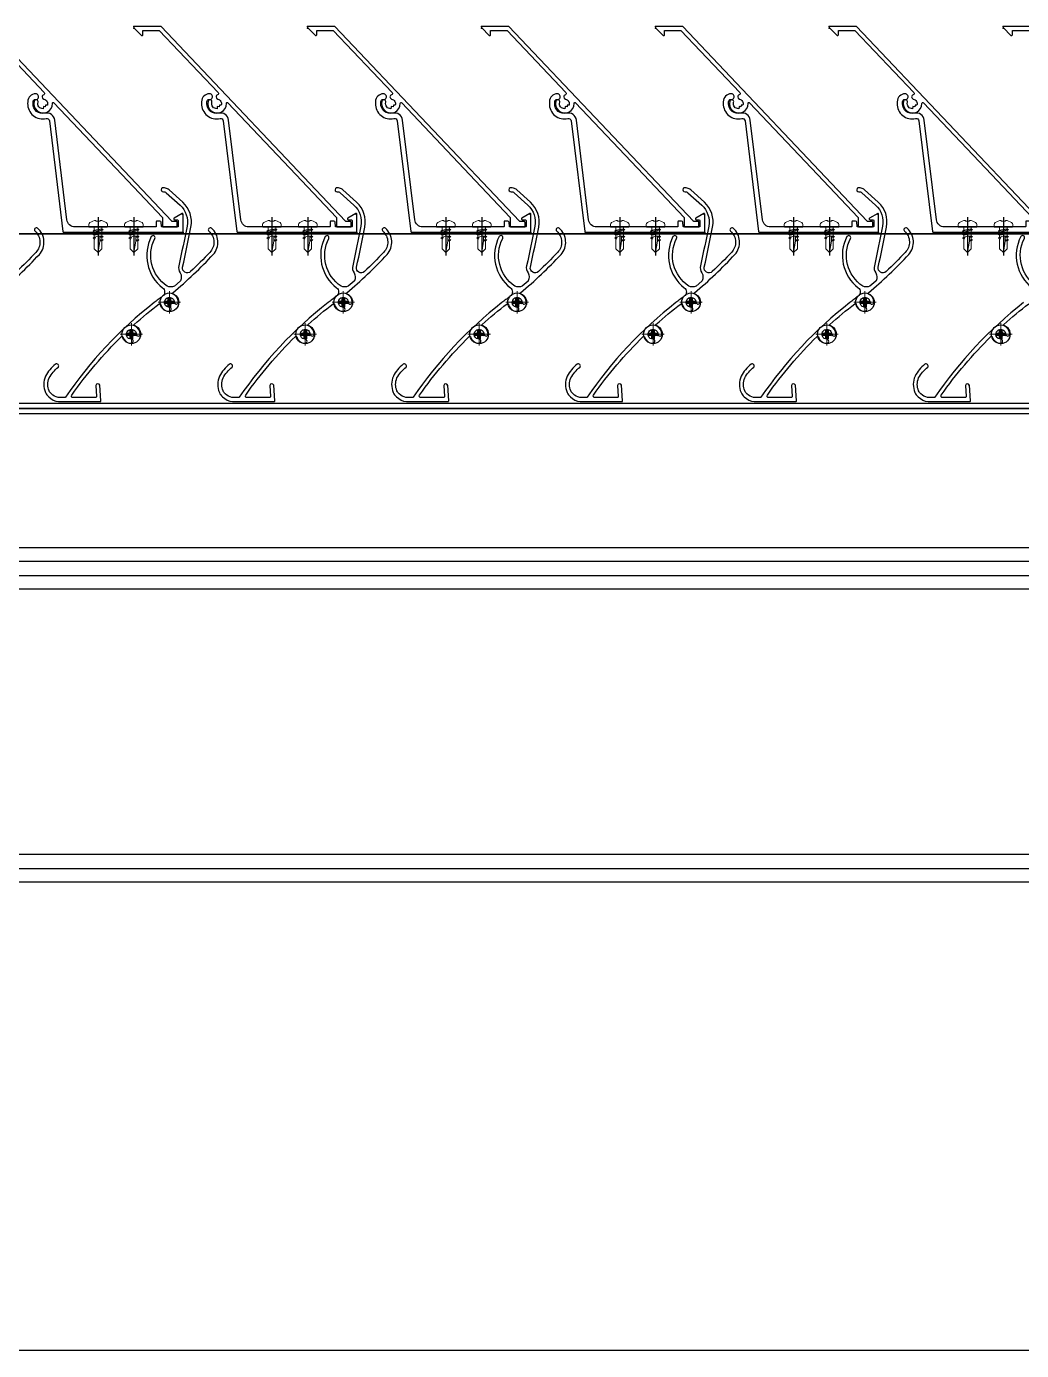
# Model space of a CAD drawing. Header units: millimetres. Extents: x 2519235 to 7246330, y 25937 to 201821.
# Drawn here: x 2630595.2 to 2630967.1, y 140910 to 141404.8 of the extents above; entities that cross this region are included whole.
import ezdxf

# ---------------------------------------------------------------- set-up
doc = ezdxf.new("R2010")
doc.units = ezdxf.units.MM
doc.linetypes.add('CENTER', pattern=[50.800000000000004, 31.75, -6.35, 6.35, -6.35])
for name, color, linetype in [('010 - ASPG_ACCESSORIES_MAIN_COLOR_1', 1, 'Continuous'), ('010 - ASPG_EXTR_DEF_SUB', 250, 'Continuous'), ('010 - ASPG_EXTR_MAIN_COLOR_2', 2, 'Continuous'), ('010 - ASPG_FRAMING_MAIN_COLOR_2', 2, 'Continuous'), ('010 - ASPG_FRAMING_SUB_COLOR_2', 2, 'Continuous'), ('010 - ASPG_FRAMING_WIPEOUT_', 250, 'Continuous'), ('_LOUVER-SB', 1, 'Continuous'), ('BOLT & SCREW', 233, 'Continuous'), ('Center Line', 1, 'CENTER'), ('Xref-PLAN-106.940$0$_Beam', 1, 'Continuous')]:
    doc.layers.add(name, color=color, linetype=linetype)
doc.layers.add('12-GRID', color=1, linetype='CENTER', lineweight=13)
doc.layers.add('SCREW', color=8, linetype='Continuous', lineweight=5)

# ---------------------------------------------------------------- blocks, each defined once
blk = doc.blocks.new('*U366')
for p, q in [((250, -25.00000000002183), (-3599.250423530932, -25.00000000002183)), ((-3599.250423530932, -30.07500000000437), (250, -30.07500000000437)), ((-3599.250423530932, -35.38500000000204), (250, -35.38500000000204)), ((-3599.250423530932, -134.54000000003), (250, -134.54000000003)), ((-3599.250423530888, -139.6150000000125), (250.0000000000437, -139.6150000000125)), ((-3599.250423530902, -144.9250000000102), (250.0000000000291, -144.9250000000102))]:
    blk.add_line(p, q)
blk = doc.blocks.new('Xref-PLAN-106.940')
at = {"layer": 'Xref-PLAN-106.940$0$_Beam'}
for p, q in [((146419.1805612039, 6933.396653483858), (152919.1805612047, 6933.396653483858)), ((146419.1805612039, 6633.396653483858), (152919.1805612047, 6633.396653483858))]:
    blk.add_line(p, q, dxfattribs=at)
blk = doc.blocks.new('A$C6d15e31b')
blk.add_blockref('Xref-PLAN-106.940', (-135619.3374636862, -23258.39544955263))
at = {"layer": '_LOUVER-SB', "xscale": -1}
blk.add_blockref('*U366', (13650.59267398762, -16475.06852566474), dxfattribs=at)
blk = doc.blocks.new('PZG35-9D5')
at = {"layer": 'Center Line'}
blk.add_line((1.4210854715202e-14, 3.733653355866409), (1.4210854715202e-14, -10.53404386090006), dxfattribs=at)
at = {"layer": 'SCREW', "color": 8}
for p, q in [((-1.399999999999963, 2.842170943040401e-14), (-1.399999999999963, -1.090192378864657)), ((1.399999999999991, 0), (1.399999999999991, -0.5901923788647139)), ((-1.850000000000009, -1.399999999999977), (1.850000000000037, -0.8999999999999773)), ((-1.850000000000009, -1.399999999999977), (-1.399999999999963, -1.090192378864685)), ((-1.850000000000009, -1.399999999999977), (-1.399999999999963, -1.709807621135297)), ((-1.850000000000009, -2.699999999999989), (1.850000000000037, -2.199999999999989)), ((-1.850000000000009, -2.699999999999989), (-1.399999999999963, -2.390192378864697)), ((-1.850000000000009, -2.699999999999989), (-1.399999999999963, -3.009807621135309)), ((-1.850000000000009, -4), (-1.399999999999963, -3.690192378864708)), ((-1.850000000000009, -4), (-0.9911470940920566, -3.883938796498938)), ((-1.850000000000009, -4), (-1.399999999999963, -4.30980762113532)), ((-1.399999999999963, -1.090192378864685), (1.399999999999991, -0.5901923788646855)), ((-1.399999999999963, -1.709807621135297), (1.399999999999991, -1.209807621135297)), ((-1.399999999999963, -1.709807621135269), (-1.399999999999963, -2.390192378864697)), ((-1.399999999999963, -2.390192378864697), (1.399999999999991, -1.890192378864697)), ((-1.399999999999963, -3.009807621135309), (1.399999999999991, -2.509807621135309)), ((-1.399999999999963, -3.009807621135309), (-1.399999999999963, -3.690192378864708)), ((-1.399999999999963, -3.690192378864708), (-0.8446989986695002, -3.591031485769975)), ((-1.399999999999963, -4.30980762113532), (-1.184865735341859, -4.271390788160659)), ((-1.399999999999963, -4.309807621135349), (-1.399999999999963, -8.099999999999966)), ((0.5619885887190463, -3.339837273736322), (1.399999999999991, -3.190192378864708)), ((0.7141825614195483, -3.653488843051434), (1.850000000000037, -3.5)), ((0.7141825614195483, -3.932275020881832), (1.399999999999991, -3.80980762113532)), ((0.7141825614195483, -4.612659778611231), (1.399999999999991, -4.49019237886472)), ((0.7141825614195483, -4.953488843051389), (1.850000000000037, -4.800000000000011)), ((1.850000000000037, -0.8999999999999773), (1.399999999999991, -0.5901923788646855)), ((1.850000000000037, -0.8999999999999773), (1.399999999999991, -1.209807621135297)), ((1.399999999999991, -1.209807621135269), (1.399999999999991, -1.890192378864725)), ((1.850000000000037, -2.199999999999989), (1.399999999999991, -1.890192378864697)), ((1.850000000000037, -2.199999999999989), (1.399999999999991, -2.509807621135309)), ((1.399999999999991, -2.50980762113528), (1.399999999999991, -3.190192378864708)), ((1.850000000000037, -3.5), (1.399999999999991, -3.190192378864708)), ((1.850000000000037, -3.5), (1.399999999999991, -3.80980762113532)), ((1.399999999999991, -3.809807621135349), (1.399999999999991, -4.490192378864691)), ((1.850000000000037, -4.800000000000011), (1.399999999999991, -4.49019237886472)), ((1.850000000000037, -4.800000000000011), (1.399999999999991, -5.109807621135332)), ((1.4210854715202e-14, -9.5), (-1.399999999999963, -8.099999999999966)), ((1.4210854715202e-14, -9.5), (1.399999999999991, -8.099999999999966)), ((0.7141825614195483, -5.232275020881843), (1.399999999999991, -5.109807621135332)), ((1.399999999999991, -5.109807621135332), (1.399999999999991, -8.099999999999966))]:
    blk.add_line(p, q, dxfattribs=at)
blk.add_lwpolyline([(1.4210854715202e-14, -9.5), (0.7141825614195483, -5.232275020881843), (0.7141825614195483, -3.600899293750615, 0.4176573264866609), (0.4106596181599826, -3.300919979679151, 0.1081021898226624), (-0.8446989986694433, -3.591031485769975), (-1.399999999999991, -4.701675652739141)], format="xyb", dxfattribs=at)
blk = doc.blocks.new('*U2951')
at = {"layer": 'SCREW'}
blk.add_lwpolyline([(3.026373332565058, 1.780836269555209, 0.09905967801670053), (0.7999999999999687, 2.546427498927414), (0.7999999999999687, 2.274284095813357), (-0.800000000000054, 2.274284095813357), (-0.800000000000054, 2.546427498927414, 0.09905967801670058), (-3.026373332565143, 1.780836269555209, 0.2665876613401604), (-3.500000000000043, 0.9556546004010897), (-3.500000000000043, 0.1999999999999886, 0.4142135623730938), (-3.300000000000054, 0), (3.299999999999997, 0, 0.4142135623731049), (3.499999999999986, 0.1999999999999886), (3.499999999999957, 0.9556546004010897, 0.2665876613401604)], format="xyb", close=True, dxfattribs=at)
blk.add_blockref('PZG35-9D5', (-1.4210854715202e-14, 0), dxfattribs=at)
blk = doc.blocks.new('*U2950')
blk.add_point((0, 0))
at = {"layer": '010 - ASPG_ACCESSORIES_MAIN_COLOR_1'}
blk.add_lwpolyline([(-39.69999999902211, -0.5999999995172398, 0.4142135623731156), (-39.99999999883585, -0.8999999995638059), (-39.99999999883585, -7.366962144914214, 0.5773502691897371), (-39.65044321701862, -7.568778847059366), (-36.64260295056738, -5.832201459393036, 0.7673269879794871), (-36.78520590183325, -5.299999999645297), (-37.89999999874271, -5.299999999645297, -0.4142135623735732), (-38.19999999902211, -4.999999999656938), (-38.19999999902211, -2.799999999587089, -0.4142135623730951), (-37.99999999883585, -2.59999999951724), (-32.18326623388566, -2.59999999951724, -0.3888787318530097), (-31.98402729420923, -2.782568851142787), (-31.8474567013327, -4.343577870872468, 0.3888787318530089), (-31.34935935237445, -4.799999999528882), (-30.29999999911524, -4.799999999528882, 0.4142135623732408), (-29.99999999883585, -4.499999999540523), (-29.99999999883585, -2.899999999505599, -0.4142135623731785), (-29.69999999902211, -2.59999999951724), (0.4107479506637901, -2.59999999951724, -0.3789692262628873), (3.38851808081381, -5.235465979035143), (7.952927200356498, -42.5207682372482, 0.4465929586642906), (11.6177961837966, -45.07649022702281, -0.4898018444424612), (16.07846395508386, -48.68238816667036), (16.06490363762714, -49.36225294566866, -0.1824796859550777), (15.80227640201338, -50.01801436272836, -0.2679491924113072), (15.32539491611533, -50.16829426406803, 1.122114645179816), (15.09990952932276, -52.3421093734276, 0.4050039718497206), (18.0645059288945, -49.40213623346681), (18.07806624681689, -48.72227145435209, 0.4898054953707174), (11.15966573380865, -43.12966807454978, -0.4465970485362636), (9.938031048281118, -42.27776159492242), (4.866356541635469, -0.8481197821154633, 0.3641755342157969), (4.570876519894227, -0.5999999995172398)], format="xyb", close=True, dxfattribs=at)
at = {"layer": '010 - ASPG_EXTR_DEF_SUB'}
for p in [(-39.99999999883585, -0.4999999995172402), (43.44495566345738, -76.89999999944341), (43.44495566345738, -77.49999999954052)]:
    blk.add_point(p, dxfattribs=at)
at = {"layer": '010 - ASPG_EXTR_MAIN_COLOR_2'}
blk.add_lwpolyline([(11.37409105408005, -48.15170148877115), (11.47245816211216, -47.43577758665815), (12.17779493960552, -47.55667202338264), (12.29266474000178, -46.78670596401826, -0.5355375090189683), (14.1918134491425, -49.16870282323253, 0.9915718169393263), (15.66379558271728, -49.57599316951273, 1.157025413028558), (8.792231505503878, -48.77291728999153, -0.6885576205791355), (8.274611146422103, -48.98797988444021), (-17.14292736421339, -22.16859813180672), (-32.34153279638849, -6.131750148785431), (-32.34153279638849, -2.899999981694054, 0.4143115081626392), (-32.64163311407901, -2.59999999951724), (-37.54163311352022, -2.59999999951724, 0.4141156188887998), (-37.84153278893791, -2.899999981635847), (-37.84153278893791, -4.299999988411218, 0.4142135623731781), (-37.54153279098682, -4.599999986478724), (-35.98884801496752, -4.599999986478724, -0.205894629290155), (-35.77110154624097, -4.693635078269653), (33.22969053988345, -77.49999999954052), (43.14495566324331, -77.49999999954052, 0.6681786376628355), (43.35708769806661, -76.98786796536915), (40.5215537941549, -74.1523340573247, 0.6681786381757795), (40.00942175951786, -74.36446609156592), (40.00942175951786, -75.99999999802712), (33.87471885257401, -75.99999999802712), (11.86384030175395, -52.7751643466243, -0.5583539238224016), (12.08261241135187, -51.95244935475676, 0.7662751832817146), (12.03674733010121, -50.39291741001107, -0.4385828234445206), (10.70630855322815, -48.05207626283555)], format="xyb", close=True, dxfattribs=at)
at = {"layer": 'SCREW', "rotation": 180}
for p in [(-21.64901723782532, -2.499999999924694), (-8.237076249206439, -2.499999999924694)]:
    blk.add_blockref('*U2951', p, dxfattribs=at)
blk = doc.blocks.new('*U1111')
blk.add_wipeout([(1390.0000000029759, 4.000000001471562), (60.00000000297587, 4), (60.00000000297587, 69.29999999999995), (1390.0000000029759, 69.30000000147152)]).dxf.layer = '010 - ASPG_FRAMING_WIPEOUT_'
at = {"layer": '010 - ASPG_FRAMING_MAIN_COLOR_2'}
blk.add_lwpolyline([(1360.00000000414, 69.3000000014716), (90.00000000181171, 69.3), (90.00000000181171, 6), (1360.00000000414, 6.000000001471602)], close=True, dxfattribs=at)
at = {"layer": '010 - ASPG_FRAMING_SUB_COLOR_2'}
for points in [[(1390.000000002976, 4.000000001471602), (60.00000000297587, 4), (60.00000000297587, 69.3), (1390.000000002976, 69.3000000014716)], [(60.00000000297587, 2.000000000715772), (60.00000000297587, 4), (1390.000000002976, 4.000000001471602), (1390.000000002976, 2.000000002187374)]]:
    blk.add_lwpolyline(points, close=True, dxfattribs=at)
at = {"color": 1, "rotation": 180}
for p in [(310.0000000034925, 69.3), (375.0000000034925, 69.3), (440.0000000034925, 69.3), (505.0000000034925, 69.3), (570.0000000034925, 69.3), (635.0000000034925, 69.3), (700.0000000034925, 69.3)]:
    blk.add_blockref('*U2950', p, dxfattribs=at)
blk = doc.blocks.new('*U2952')
at = {"layer": '12-GRID', "color": 8, "linetype": 'CENTER'}
for p, q in [((5.684341886080801e-14, -6.200000000000029), (5.684341886080801e-14, 2.200000000000029)), ((-4.199999999999973, -2), (4.200000000000085, -2))]:
    blk.add_line(p, q, dxfattribs=at)
at = {"layer": 'BOLT & SCREW'}
for p, q in [((-0.553537628269381, -1.771128018217196), (-1.767499999999847, -1.558125000000442)), ((-0.553537628269381, -2.228871981782805), (-1.767500000000483, -2.441875000000354)), ((-0.4577439635652332, -1.771128018217196), (-0.8837500000000146, -1.558125000000442)), ((-0.4577439635652332, -2.228871981782805), (-0.8837500000000146, -2.441875000000354)), ((-0.2288719817826677, -1.446462371730204), (-0.4418749999998197, -0.2325000000002947)), ((-0.2288719817826677, -1.542256036434869), (-0.4418749999998197, -1.116250000000048)), ((-0.2288719817826677, -2.457743963565131), (-0.4418749999998197, -2.883750000000271)), ((-0.2288719817821107, -2.553537628269438), (-0.4418749999998197, -3.767500000000023)), ((0.2288719817822642, -1.446462371730562), (0.4418749999996946, -0.2324999999999764)), ((0.2288719817822642, -1.542256036434869), (0.4418749999996946, -1.116250000000048)), ((0.4418749999996946, -2.883750000000271), (0.2288719817829008, -2.457743963565131)), ((0.2288719817829008, -2.553537628269438), (0.4418749999999732, -3.767500000000023)), ((0.4577439635647103, -1.771128018217196), (0.8837499999994917, -1.558125000000442)), ((0.4577439635647103, -2.228871981782805), (0.8837500000001283, -2.441874999999877)), ((0.5535376282692559, -1.771128018217196), (1.767500000000001, -1.558125000000124)), ((0.5535376282692559, -2.228871981782805), (1.767500000000001, -2.441874999999877))]:
    blk.add_line(p, q, dxfattribs=at)
for points in [[(-1.767500000000006, -1.558125000000442), (-0.8837500000001342, -1.558125000000442, 0.4142135623730394), (-0.4418749999998197, -1.116250000000048), (-0.4418749999998197, -0.2325000000002947), (0.4418749999996946, -0.2324999999999764), (0.4418749999996946, -1.116250000000048, 0.4142135623731505), (0.8837500000000089, -1.558125000000442), (1.76750000000012, -1.558125000000124), (1.76750000000012, -2.441874999999877), (0.8837500000000089, -2.441874999999877, 0.414213562373095), (0.4418749999996946, -2.883750000000271), (0.4418749999999732, -3.767500000000023), (-0.4418749999998197, -3.767500000000023), (-0.4418749999998197, -2.883750000000271, 0.4142135623730397), (-0.8837500000001342, -2.441875000000354), (-1.767500000000483, -2.441875000000354)], [(0.2288719817829008, -2.457743963565131, -0.414213562373095), (0.4577439635645909, -2.228871981782805), (0.5535376282692559, -2.228871981782805), (0.5535376282692559, -1.771128018217196), (0.4577439635645909, -1.771128018217196, -0.4142135623730951), (0.228871981782105, -1.542256036434869), (0.228871981782105, -1.446462371730562), (-0.2288719817826677, -1.446462371730204), (-0.2288719817826677, -1.542256036434869, -0.4142135623730951), (-0.4577439635649944, -1.771128018217196), (-0.553537628269381, -1.771128018217196), (-0.553537628269381, -2.228871981782805), (-0.4577439635649944, -2.228871981782805, -0.4142135623730951), (-0.2288719817826677, -2.457743963565131), (-0.2288719817822698, -2.553537628269438), (0.2288719817829008, -2.553537628269438)]]:
    blk.add_lwpolyline(points, format="xyb", close=True, dxfattribs=at)
blk.add_circle((5.684341886080801e-14, -2), 3.5, dxfattribs=at)
blk = doc.blocks.new('*U1102')
at = {"layer": '010 - ASPG_EXTR_DEF_SUB', "color": 152, "true_color": 0x2776bb}
for p in [(715, -1.377173930450226e-10), (780, -1.502371560491156e-10), (845, -1.627569190532085e-10), (910, -1.752766820573015e-10), (975, -1.877964450613945e-10)]:
    blk.add_point(p, dxfattribs=at)
at = {"layer": '010 - ASPG_EXTR_MAIN_COLOR_2', "color": 2}
for points in [[(655.7006792640314, 26.88725557014399, -0.3817208427142056), (660.2736195935868, 9.069098417463778, 0.9773819303748196), (661.6203112956136, 8.407760736290896, 0.3611050424324235), (657.4081621826626, 27.50327562545712, -0.4961260631527202)], [(660.561955856625, 33.06505110451539, 0.07704788012868193), (693.7415275620297, 68.43644483817329, -0.2476739044870795), (693.9891886156984, 68.56714037129709), (695.9840893819928, 68.56714037129709, -0.04413111325910057), (696.4728248161264, 68.50458020221262, -0.1258462906385483), (698.9636769010685, 67.20642238190916, -0.09885145914925667), (699.8173400671221, 66.03380806527852, -0.2058282691334744), (699.7936664214358, 61.20460651109747, -0.1151163694662807), (696.3683241284452, 57.180721805655, 0.822373071447778), (697.4550462905318, 56.10392398624967, 0.109184526549196), (701.1486009340733, 60.55948756878783, 0.2083234795678962), (701.1894268463366, 66.64026457495342, 0.1005277992320483), (699.9723091390915, 68.31671042169032, 0.1451157280627245), (696.2923091310076, 70.0671403713553), (680.7587749278173, 70.0671403713553, 0.4336592857269459), (680.4594267569482, 69.74737493500865), (680.8413778650574, 63.96271307491983, 0.0820690263538202), (680.8636512933299, 63.86745857021592, 0.7206537881255028), (682.3290865048766, 63.97254170028313, 0.07922428198988747), (682.3377835312858, 64.06661670514436), (682.0687732263468, 68.14078645622644, -0.4336592857264138), (682.4679041211493, 68.56714037129709), (690.8611929877661, 68.5671403713553, -0.6073848710044985), (691.3521102210507, 67.62217621312297, -0.04582868044492008), (672.7838222887367, 45.76076047354431, -0.5604921351226578), (672.2875053561293, 45.88571992119827, 0.3178599151680848), (669.2119114198722, 48.23749049513421, 0.9532878111822051), (669.0820726789534, 46.7159340955462, -2.423003988231831), (667.2580695222132, 44.8917371753399, 0.9523147976297285), (665.7363446820527, 44.76348824833107, 0.3008214087947553), (667.8898747372441, 41.75529025430146, -0.5604921351218277), (667.9835184067488, 41.2521240549307, -0.01942473842078824), (658.6239250916988, 33.4605261704331, -0.5525007933269362)], [(1043.562908510212, 29.38496566235312, 0.03067395406819984), (1028.463012880646, 15.05729964535908, 0.4171002255848137), (1029.114368729759, 5.272964204985101, 0.9355530918984264), (1030.096664154902, 6.406584819520276, -0.4344100119147308), (1029.803354519885, 14.29476617466185, -0.01499848524836865), (1036.920564806089, 21.45455419170662, -0.7383485292466446)]]:
    blk.add_lwpolyline(points, format="xyb", dxfattribs=at)
for points in [[(745.7587749278173, 70.06714037134277, 0.4336592857269459), (745.4594267569482, 69.74737493499613), (745.8413778650574, 63.96271307490731, 0.0820690263538202), (745.8636512933299, 63.8674585702034, 0.7206537881255028), (747.3290865048766, 63.97254170027061, 0.07922428198988747), (747.3377835312858, 64.06661670513184), (747.0687732263468, 68.14078645621392, -0.4336592857264138), (747.4679041211493, 68.56714037128457), (755.8611929877661, 68.56714037134277, -0.6073848710044985), (756.3521102210507, 67.62217621311045, -0.04582868044492008), (737.7838222887367, 45.76076047353179, -0.5604921351226578), (737.2875053561293, 45.88571992118575, 0.3178599151680848), (734.2119114198722, 48.23749049512169, 0.9532878111822051), (734.0820726789534, 46.71593409553368, -2.423003988231831), (732.2580695222132, 44.89173717532738, 0.9523147976297285), (730.7363446820527, 44.76348824831855, 0.3008214087947553), (732.8898747372441, 41.75529025428894, -0.5604921351218277), (732.9835184067488, 41.25212405491818, -0.01942473842078824), (723.6239250916988, 33.46052617042058, -0.5525007933269362), (723.1474985848181, 33.63667257972027, 0.3444609008774969), (719.9894988052547, 36.29767865982338, 0.9520149233436535), (719.8615776561201, 34.77593409553135, -2.42318646531747), (718.0375749985687, 32.95193143763079, 0.9520149233867892), (716.5158304339275, 32.82401028878719, 0.2853998218446234), (718.4930240777321, 29.88851448262774, -0.5533776808031501), (718.5629085102119, 29.38496566241572, 0.03067395406819984), (703.4630128806457, 15.05729964542168, 0.4171002255848137), (704.114368729759, 5.2729642050477, 0.9355530918984264), (705.0966641549021, 6.406584819582875, -0.4344100119147308), (704.803354519885, 14.29476617472444, -0.01499848524836865), (711.9205648060888, 21.45455419176922, -0.7383485292466446), (714.917139344383, 19.76412730300997, 0.004917316774645771), (711.8066999851726, 4.803864106281779, 0.2636109069979271), (714.8802099335007, -4.460317215146844), (719.9957336951047, -9.084236265006822, 0.1258843890439943), (721.2677612504922, -9.753782964332842, 0.04427494949630078), (722.0895440597087, -9.866966023131155, 1.107654826573523), (722.1254592109472, -8.331805701679897, -0.2155958426847688), (721.0232266592793, -7.991025417016701), (715.8860520706512, -3.347536196371422, -0.2636109069978752), (713.2782254475169, 4.512981288462996, -0.004854851929905817), (716.34138361644, 19.25507699987118, 0.2339601468136614), (715.8154424866661, 21.95487343808834, -0.2408104543272742), (715.7103134100325, 24.90310810673016, -0.1041570884704408), (715.7846048693173, 25.00194829805021), (717.99301963998, 26.93374890849425, -0.2290212912668875), (720.7006792640314, 26.88725557013147, -0.3817208427142056), (725.2736195935868, 9.069098417451258, 0.9773819303748196), (726.6203112956136, 8.407760736278377, 0.3611050424324235), (722.4081621826626, 27.5032756254446, -0.4961260631527202), (722.4429225292988, 30.68812541731366, 0.003188108562510474), (724.0558096300811, 31.9020052740603, -0.00282652430436861), (725.561955856625, 33.06505110450287, 0.07704788012868193), (758.7415275620297, 68.43644483816077, -0.2476739044870795), (758.9891886156984, 68.56714037128457), (760.9840893819928, 68.56714037128457, -0.04413111325910057), (761.4728248161264, 68.5045802022001, -0.1258462906385483), (763.9636769010685, 67.20642238189664, -0.09885145914925667), (764.8173400671221, 66.033808065266, -0.2058282691334744), (764.7936664214358, 61.20460651108495, -0.1151163694662807), (761.3683241284452, 57.18072180564248, 0.822373071447778), (762.4550462905318, 56.10392398623715, 0.109184526549196), (766.1486009340733, 60.55948756877531, 0.2083234795678962), (766.1894268463366, 66.6402645749409, 0.1005277992320483), (764.9723091390915, 68.3167104216778, 0.1451157280627245), (761.2923091310076, 70.06714037134277)], [(810.7587749278173, 70.06714037133025, 0.4336592857269459), (810.4594267569482, 69.74737493498361), (810.8413778650574, 63.96271307489479, 0.0820690263538202), (810.8636512933299, 63.86745857019088, 0.7206537881255028), (812.3290865048766, 63.97254170025809, 0.07922428198988747), (812.3377835312858, 64.06661670511932), (812.0687732263468, 68.1407864562014, -0.4336592857264138), (812.4679041211493, 68.56714037127205), (820.8611929877661, 68.56714037133025, -0.6073848710044985), (821.3521102210507, 67.62217621309793, -0.04582868044492008), (802.7838222887367, 45.76076047351927, -0.5604921351226578), (802.2875053561293, 45.88571992117323, 0.3178599151680848), (799.2119114198722, 48.23749049510917, 0.9532878111822051), (799.0820726789534, 46.71593409552116, -2.423003988231831), (797.2580695222132, 44.89173717531486, 0.9523147976297285), (795.7363446820527, 44.76348824830603, 0.3008214087947553), (797.8898747372441, 41.75529025427642, -0.5604921351218277), (797.9835184067488, 41.25212405490566, -0.01942473842078824), (788.6239250916988, 33.46052617040806, -0.5525007933269362), (788.1474985848181, 33.63667257970775, 0.3444609008774969), (784.9894988052547, 36.29767865981086, 0.9520149233436535), (784.8615776561201, 34.77593409551883, -2.42318646531747), (783.0375749985687, 32.95193143761827, 0.9520149233867892), (781.5158304339275, 32.82401028877467, 0.2853998218446234), (783.4930240777321, 29.88851448261522, -0.5533776808031501), (783.5629085102119, 29.3849656624032, 0.03067395406819984), (768.4630128806457, 15.05729964540916, 0.4171002255848137), (769.114368729759, 5.27296420503518, 0.9355530918984264), (770.0966641549021, 6.406584819570355, -0.4344100119147308), (769.803354519885, 14.29476617471192, -0.01499848524836865), (776.9205648060888, 21.4545541917567, -0.7383485292466446), (779.917139344383, 19.76412730299745, 0.004917316774645771), (776.8066999851726, 4.803864106269259, 0.2636109069979271), (779.8802099335007, -4.460317215159364), (784.9957336951047, -9.084236265019342, 0.1258843890439943), (786.2677612504922, -9.753782964345362, 0.04427494949630078), (787.0895440597087, -9.866966023143675, 1.107654826573523), (787.1254592109472, -8.331805701692417, -0.2155958426847688), (786.0232266592793, -7.991025417029221), (780.8860520706512, -3.347536196383942, -0.2636109069978752), (778.2782254475169, 4.512981288450476, -0.004854851929905817), (781.34138361644, 19.25507699985866, 0.2339601468136614), (780.8154424866661, 21.95487343807582, -0.2408104543272742), (780.7103134100325, 24.90310810671764, -0.1041570884704408), (780.7846048693173, 25.00194829803769), (782.99301963998, 26.93374890848173, -0.2290212912668875), (785.7006792640314, 26.88725557011895, -0.3817208427142056), (790.2736195935868, 9.069098417438738, 0.9773819303748196), (791.6203112956136, 8.407760736265857, 0.3611050424324235), (787.4081621826626, 27.50327562543208, -0.4961260631527202), (787.4429225292988, 30.68812541730114, 0.003188108562510474), (789.0558096300811, 31.90200527404778, -0.00282652430436861), (790.561955856625, 33.06505110449035, 0.07704788012868193), (823.7415275620297, 68.43644483814825, -0.2476739044870795), (823.9891886156984, 68.56714037127205), (825.9840893819928, 68.56714037127205, -0.04413111325910057), (826.4728248161264, 68.50458020218758, -0.1258462906385483), (828.9636769010685, 67.20642238188412, -0.09885145914925667), (829.8173400671221, 66.03380806525348, -0.2058282691334744), (829.7936664214358, 61.20460651107243, -0.1151163694662807), (826.3683241284452, 57.18072180562996, 0.822373071447778), (827.4550462905318, 56.10392398622463, 0.109184526549196), (831.1486009340733, 60.55948756876279, 0.2083234795678962), (831.1894268463366, 66.64026457492838, 0.1005277992320483), (829.9723091390915, 68.31671042166528, 0.1451157280627245), (826.2923091310076, 70.06714037133025)], [(875.7587749278173, 70.06714037131773, 0.4336592857269459), (875.4594267569482, 69.74737493497109), (875.8413778650574, 63.96271307488227, 0.0820690263538202), (875.8636512933299, 63.86745857017836, 0.7206537881255028), (877.3290865048766, 63.97254170024557, 0.07922428198988747), (877.3377835312858, 64.0666167051068), (877.0687732263468, 68.14078645618888, -0.4336592857264138), (877.4679041211493, 68.56714037125953), (885.8611929877661, 68.56714037131773, -0.6073848710044985), (886.3521102210507, 67.62217621308541, -0.04582868044492008), (867.7838222887367, 45.76076047350675, -0.5604921351226578), (867.2875053561293, 45.88571992116071, 0.3178599151680848), (864.2119114198722, 48.23749049509665, 0.9532878111822051), (864.0820726789534, 46.71593409550864, -2.423003988231831), (862.2580695222132, 44.89173717530234, 0.9523147976297285), (860.7363446820527, 44.76348824829351, 0.3008214087947553), (862.8898747372441, 41.7552902542639, -0.5604921351218277), (862.9835184067488, 41.25212405489314, -0.01942473842078824), (853.6239250916988, 33.46052617039554, -0.5525007933269362), (853.1474985848181, 33.63667257969523, 0.3444609008774969), (849.9894988052547, 36.29767865979834, 0.9520149233436535), (849.8615776561201, 34.77593409550632, -2.42318646531747), (848.0375749985687, 32.95193143760575, 0.9520149233867892), (846.5158304339275, 32.82401028876215, 0.2853998218446234), (848.4930240777321, 29.8885144826027, -0.5533776808031501), (848.5629085102119, 29.38496566239068, 0.03067395406819984), (833.4630128806457, 15.05729964539664, 0.4171002255848137), (834.114368729759, 5.27296420502266, 0.9355530918984264), (835.0966641549021, 6.406584819557835, -0.4344100119147308), (834.803354519885, 14.2947661746994, -0.01499848524836865), (841.9205648060888, 21.45455419174418, -0.7383485292466446), (844.917139344383, 19.76412730298493, 0.004917316774645771), (841.8066999851726, 4.803864106256739, 0.2636109069979271), (844.8802099335007, -4.460317215171884), (849.9957336951047, -9.084236265031862, 0.1258843890439943), (851.2677612504922, -9.753782964357882, 0.04427494949630078), (852.0895440597087, -9.866966023156195, 1.107654826573523), (852.1254592109472, -8.331805701704937, -0.2155958426847688), (851.0232266592793, -7.99102541704174), (845.8860520706512, -3.347536196396462, -0.2636109069978752), (843.2782254475169, 4.512981288437956, -0.004854851929905817), (846.34138361644, 19.25507699984614, 0.2339601468136614), (845.8154424866661, 21.9548734380633, -0.2408104543272742), (845.7103134100325, 24.90310810670512, -0.1041570884704408), (845.7846048693173, 25.00194829802517), (847.99301963998, 26.93374890846921, -0.2290212912668875), (850.7006792640314, 26.88725557010643, -0.3817208427142056), (855.2736195935868, 9.069098417426218, 0.9773819303748196), (856.6203112956136, 8.407760736253337, 0.3611050424324235), (852.4081621826626, 27.50327562541956, -0.4961260631527202), (852.4429225292988, 30.68812541728862, 0.003188108562510474), (854.0558096300811, 31.90200527403526, -0.00282652430436861), (855.561955856625, 33.06505110447783, 0.07704788012868193), (888.7415275620297, 68.43644483813573, -0.2476739044870795), (888.9891886156984, 68.56714037125953), (890.9840893819928, 68.56714037125953, -0.04413111325910057), (891.4728248161264, 68.50458020217506, -0.1258462906385483), (893.9636769010685, 67.2064223818716, -0.09885145914925667), (894.8173400671221, 66.03380806524096, -0.2058282691334744), (894.7936664214358, 61.20460651105991, -0.1151163694662807), (891.3683241284452, 57.18072180561744, 0.822373071447778), (892.4550462905318, 56.10392398621211, 0.109184526549196), (896.1486009340733, 60.55948756875027, 0.2083234795678962), (896.1894268463366, 66.64026457491586, 0.1005277992320483), (894.9723091390915, 68.31671042165276, 0.1451157280627245), (891.2923091310076, 70.06714037131773)], [(940.7587749278173, 70.06714037130521, 0.4336592857269459), (940.4594267569482, 69.74737493495857), (940.8413778650574, 63.96271307486975, 0.0820690263538202), (940.8636512933299, 63.86745857016584, 0.7206537881255028), (942.3290865048766, 63.97254170023305, 0.07922428198988747), (942.3377835312858, 64.06661670509428), (942.0687732263468, 68.14078645617636, -0.4336592857264138), (942.4679041211493, 68.567140371247), (950.8611929877661, 68.56714037130521, -0.6073848710044985), (951.3521102210507, 67.62217621307289, -0.04582868044492008), (932.7838222887367, 45.76076047349423, -0.5604921351226578), (932.2875053561293, 45.88571992114819, 0.3178599151680848), (929.2119114198722, 48.23749049508413, 0.9532878111822051), (929.0820726789534, 46.71593409549612, -2.423003988231831), (927.2580695222132, 44.89173717528982, 0.9523147976297285), (925.7363446820527, 44.76348824828099, 0.3008214087947553), (927.8898747372441, 41.75529025425138, -0.5604921351218277), (927.9835184067488, 41.25212405488062, -0.01942473842078824), (918.6239250916988, 33.46052617038302, -0.5525007933269362), (918.1474985848181, 33.63667257968271, 0.3444609008774969), (914.9894988052547, 36.29767865978582, 0.9520149233436535), (914.8615776561201, 34.7759340954938, -2.42318646531747), (913.0375749985687, 32.95193143759323, 0.9520149233867892), (911.5158304339275, 32.82401028874963, 0.2853998218446234), (913.4930240777321, 29.88851448259018, -0.5533776808031501), (913.5629085102119, 29.38496566237816, 0.03067395406819984), (898.4630128806457, 15.05729964538412, 0.4171002255848137), (899.114368729759, 5.27296420501014, 0.9355530918984264), (900.0966641549021, 6.406584819545316, -0.4344100119147308), (899.803354519885, 14.29476617468688, -0.01499848524836865), (906.9205648060888, 21.45455419173166, -0.7383485292466446), (909.917139344383, 19.76412730297241, 0.004917316774645771), (906.8066999851726, 4.80386410624422, 0.2636109069979271), (909.8802099335007, -4.460317215184403), (914.9957336951047, -9.084236265044382, 0.1258843890439943), (916.2677612504922, -9.753782964370401, 0.04427494949630078), (917.0895440597087, -9.866966023168715, 1.107654826573523), (917.1254592109472, -8.331805701717457, -0.2155958426847688), (916.0232266592793, -7.99102541705426), (910.8860520706512, -3.347536196408981, -0.2636109069978752), (908.2782254475169, 4.512981288425436, -0.004854851929905817), (911.34138361644, 19.25507699983362, 0.2339601468136614), (910.8154424866661, 21.95487343805078, -0.2408104543272742), (910.7103134100325, 24.9031081066926, -0.1041570884704408), (910.7846048693173, 25.00194829801265), (912.99301963998, 26.93374890845669, -0.2290212912668875), (915.7006792640314, 26.88725557009391, -0.3817208427142056), (920.2736195935868, 9.069098417413699, 0.9773819303748196), (921.6203112956136, 8.407760736240817, 0.3611050424324235), (917.4081621826626, 27.50327562540704, -0.4961260631527202), (917.4429225292988, 30.6881254172761, 0.003188108562510474), (919.0558096300811, 31.90200527402274, -0.00282652430436861), (920.561955856625, 33.06505110446531, 0.07704788012868193), (953.7415275620297, 68.43644483812321, -0.2476739044870795), (953.9891886156984, 68.567140371247), (955.9840893819928, 68.567140371247, -0.04413111325910057), (956.4728248161264, 68.50458020216254, -0.1258462906385483), (958.9636769010685, 67.20642238185908, -0.09885145914925667), (959.8173400671221, 66.03380806522844, -0.2058282691334744), (959.7936664214358, 61.20460651104739, -0.1151163694662807), (956.3683241284452, 57.18072180560492, 0.822373071447778), (957.4550462905318, 56.10392398619959, 0.109184526549196), (961.1486009340733, 60.55948756873775, 0.2083234795678962), (961.1894268463366, 66.64026457490334, 0.1005277992320483), (959.9723091390915, 68.31671042164024, 0.1451157280627245), (956.2923091310076, 70.06714037130521)], [(1005.758774927817, 70.0671403712927, 0.4336592857269459), (1005.459426756948, 69.74737493494605), (1005.841377865057, 63.96271307485723, 0.0820690263538202), (1005.86365129333, 63.86745857015332, 0.7206537881255028), (1007.329086504877, 63.97254170022053, 0.07922428198988747), (1007.337783531286, 64.06661670508176), (1007.068773226347, 68.14078645616384, -0.4336592857264138), (1007.467904121149, 68.56714037123449), (1015.861192987766, 68.5671403712927, -0.6073848710044985), (1016.352110221051, 67.62217621306037, -0.04582868044492008), (997.7838222887367, 45.76076047348171, -0.5604921351226578), (997.2875053561293, 45.88571992113567, 0.3178599151680848), (994.2119114198722, 48.23749049507161, 0.9532878111822051), (994.0820726789534, 46.7159340954836, -2.423003988231831), (992.2580695222132, 44.8917371752773, 0.9523147976297285), (990.7363446820527, 44.76348824826847, 0.3008214087947553), (992.8898747372441, 41.75529025423886, -0.5604921351218277), (992.9835184067488, 41.2521240548681, -0.01942473842078824), (983.6239250916988, 33.4605261703705, -0.5525007933269362), (983.1474985848181, 33.63667257967019, 0.3444609008774969), (979.9894988052547, 36.2976786597733, 0.9520149233436535), (979.8615776561201, 34.77593409548128, -2.42318646531747), (978.0375749985687, 32.95193143758071, 0.9520149233867892), (976.5158304339275, 32.82401028873711, 0.2853998218446234), (978.4930240777321, 29.88851448257766, -0.5533776808031501), (978.5629085102119, 29.38496566236564, 0.03067395406819984), (963.4630128806457, 15.0572996453716, 0.4171002255848137), (964.114368729759, 5.272964204997621, 0.9355530918984264), (965.0966641549021, 6.406584819532796, -0.4344100119147308), (964.803354519885, 14.29476617467436, -0.01499848524836865), (971.9205648060888, 21.45455419171914, -0.7383485292466446), (974.917139344383, 19.76412730295989, 0.004917316774645771), (971.8066999851726, 4.8038641062317, 0.2636109069979271), (974.8802099335007, -4.460317215196923), (979.9957336951047, -9.084236265056902, 0.1258843890439943), (981.2677612504922, -9.753782964382921, 0.04427494949630078), (982.0895440597087, -9.866966023181234, 1.107654826573523), (982.1254592109472, -8.331805701729976, -0.2155958426847688), (981.0232266592793, -7.99102541706678), (975.8860520706512, -3.347536196421501, -0.2636109069978752), (973.2782254475169, 4.512981288412917, -0.004854851929905817), (976.34138361644, 19.2550769998211, 0.2339601468136614), (975.8154424866661, 21.95487343803826, -0.2408104543272742), (975.7103134100325, 24.90310810668008, -0.1041570884704408), (975.7846048693173, 25.00194829800013), (977.99301963998, 26.93374890844417, -0.2290212912668875), (980.7006792640314, 26.88725557008139, -0.3817208427142056), (985.2736195935868, 9.069098417401179, 0.9773819303748196), (986.6203112956136, 8.407760736228298, 0.3611050424324235), (982.4081621826626, 27.50327562539452, -0.4961260631527202), (982.4429225292988, 30.68812541726358, 0.003188108562510474), (984.0558096300811, 31.90200527401022, -0.00282652430436861), (985.561955856625, 33.06505110445279, 0.07704788012868193), (1018.74152756203, 68.43644483811069, -0.2476739044870795), (1018.989188615698, 68.56714037123449), (1020.984089381993, 68.56714037123449, -0.04413111325910057), (1021.472824816126, 68.50458020215002, -0.1258462906385483), (1023.963676901069, 67.20642238184656, -0.09885145914925667), (1024.817340067122, 66.03380806521592, -0.2058282691334744), (1024.793666421436, 61.20460651103487, -0.1151163694662807), (1021.368324128445, 57.1807218055924, 0.822373071447778), (1022.455046290532, 56.10392398618707, 0.109184526549196), (1026.148600934073, 60.55948756872523, 0.2083234795678962), (1026.189426846337, 66.64026457489082, 0.1005277992320483), (1024.972309139092, 68.31671042162772, 0.1451157280627245), (1021.292309131008, 70.0671403712927)]]:
    blk.add_lwpolyline(points, format="xyb", close=True, dxfattribs=at)
at = {"rotation": 179.999999999989}
for p in [(669.0868637450039, 42.88714037130407), (734.0868637450039, 42.88714037129155), (799.0868637450039, 42.88714037127903), (864.0868637450039, 42.88714037126651), (929.0868637450039, 42.88714037125399), (994.0868637450039, 42.88714037124147), (719.8663687226363, 30.94714037128922), (784.8663687226363, 30.9471403712767), (849.8663687226363, 30.94714037126418), (914.8663687226363, 30.94714037125166), (979.8663687226363, 30.94714037123914)]:
    blk.add_blockref('*U2952', p, dxfattribs=at)
blk = doc.blocks.new('W-1-PP17-ENT1_REV02_20260416-153151_PP17_ENT1_ASPG_MAIN_UPPL')
at = {"rotation": 179.9999999999999}
blk.add_blockref('*U1111', (14400, -16672.99352566386), dxfattribs=at)
at = {"color": 1}
blk.add_blockref('*U1102', (13075.23303785222, -16749.66048780881), dxfattribs=at)

msp = doc.modelspace()

# ---------------------------------------------------------------- block references
at = {"rotation": 180}
msp.add_blockref('A$C6d15e31b', (2644703.703428661, 124585.0183434084), dxfattribs=at)

# ---------------------------------------------------------------- next in the draw order: block references
msp.add_blockref('W-1-PP17-ENT1_REV02_20260416-153151_PP17_ENT1_ASPG_MAIN_UPPL', (2644703.703428661, 124585.0183434084), dxfattribs=at)

doc.saveas('drawing.dxf')
